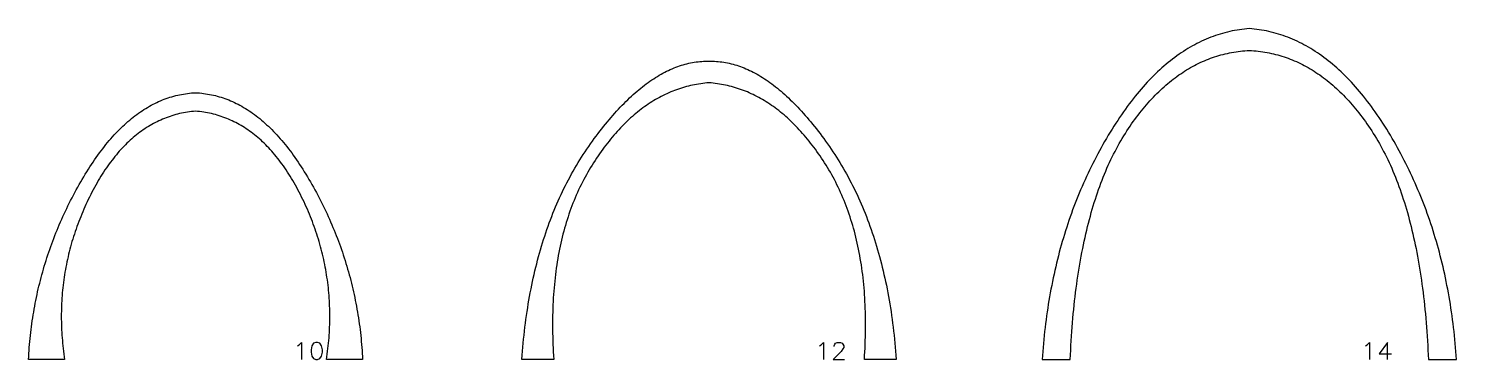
# Model space of a CAD drawing. Extents: x 173 to 6474, y -23 to 579.
# Drawn here: x 1036 to 1749, y 4 to 169 of the extents above; entities that cross this region are included whole.
import ezdxf

# ---------------------------------------------------------------- set-up
doc = ezdxf.new("R2010")
doc.units = 0
doc.layers.add('WORK', color=7, linetype='CONTINUOUS')

msp = doc.modelspace()

# ---------------------------------------------------------------- linework, layer by layer
at = {"layer": 'WORK'}
for points in [[(1556, 3.81), (1556.1, 6.16), (1556.22, 8.5), (1556.34, 10.81), (1556.48, 13.11), (1556.63, 15.39), (1556.78, 17.66), (1556.95, 19.9), (1557.13, 22.13), (1557.32, 24.34), (1557.52, 26.53), (1557.73, 28.7), (1557.95, 30.85), (1558.19, 32.99), (1558.43, 35.1), (1558.68, 37.2), (1558.95, 39.29), (1559.23, 41.35), (1559.51, 43.39), (1559.81, 45.42), (1560.12, 47.43), (1560.44, 49.42), (1560.76, 51.39), (1561.1, 53.34), (1561.46, 55.28), (1561.82, 57.2), (1562.19, 59.1), (1562.57, 60.98), (1562.97, 62.84), (1563.37, 64.69), (1563.78, 66.51), (1564.21, 68.32), (1564.65, 70.11), (1565.09, 71.88), (1565.55, 73.64), (1566.02, 75.37), (1566.5, 77.09), (1566.99, 78.79), (1567.49, 80.47), (1568, 82.13), (1568.53, 83.78), (1569.06, 85.41), (1569.6, 87.01), (1570.16, 88.6), (1570.72, 90.18), (1571.3, 91.73), (1571.89, 93.27), (1572.48, 94.78), (1573.09, 96.28), (1573.71, 97.76), (1574.34, 99.23), (1574.98, 100.67), (1575.63, 102.1), (1576.29, 103.51), (1576.97, 104.9), (1577.65, 106.27), (1578.34, 107.62), (1579.05, 108.96), (1579.77, 110.28), (1580.49, 111.58), (1581.23, 112.86), (1581.98, 114.12), (1582.73, 115.37), (1583.5, 116.59), (1584.28, 117.8), (1585.07, 118.99), (1585.87, 120.17), (1586.66, 121.32), (1587.47, 122.46), (1588.28, 123.58), (1589.09, 124.68), (1589.91, 125.76), (1590.74, 126.83), (1591.57, 127.87), (1592.4, 128.9), (1593.24, 129.92), (1594.09, 130.91), (1594.94, 131.89), (1595.8, 132.84), (1596.66, 133.79), (1597.53, 134.71), (1598.4, 135.61), (1599.28, 136.5), (1600.16, 137.37), (1601.05, 138.22), (1601.95, 139.05), (1602.85, 139.87), (1603.75, 140.67), (1604.66, 141.44), (1605.58, 142.21), (1606.5, 142.95), (1607.43, 143.68), (1608.36, 144.38), (1609.29, 145.07), (1610.24, 145.75), (1611.18, 146.4), (1612.14, 147.04), (1613.09, 147.66), (1614.06, 148.26), (1615.03, 148.84), (1616, 149.41), (1616.98, 149.95), (1617.96, 150.48), (1618.95, 150.99), (1619.95, 151.49), (1620.95, 151.96), (1621.96, 152.42), (1622.97, 152.86), (1623.98, 153.28), (1625, 153.69), (1626.03, 154.07), (1627.06, 154.44), (1628.1, 154.79), (1629.15, 155.13), (1630.19, 155.44), (1631.25, 155.74), (1632.31, 156.02), (1633.37, 156.28), (1634.44, 156.52), (1635.51, 156.75), (1636.6, 156.96), (1637.68, 157.15), (1638.77, 157.32), (1639.87, 157.47), (1640.97, 157.61), (1642.08, 157.73), (1643.19, 157.83), (1644.31, 157.91), (1645.43, 157.98), (1646.55, 157.91), (1647.67, 157.83), (1648.78, 157.73), (1649.89, 157.61), (1650.99, 157.47), (1652.09, 157.32), (1653.18, 157.15), (1654.26, 156.96), (1655.34, 156.75), (1656.42, 156.52), (1657.49, 156.28), (1658.55, 156.02), (1659.61, 155.74), (1660.66, 155.44), (1661.71, 155.13), (1662.75, 154.79), (1663.79, 154.44), (1664.83, 154.07), (1665.85, 153.69), (1666.87, 153.28), (1667.89, 152.86), (1668.9, 152.42), (1669.91, 151.96), (1670.91, 151.49), (1671.9, 150.99), (1672.89, 150.48), (1673.88, 149.95), (1674.86, 149.41), (1675.83, 148.84), (1676.8, 148.26), (1677.76, 147.66), (1678.72, 147.04), (1679.67, 146.4), (1680.62, 145.75), (1681.56, 145.07), (1682.5, 144.38), (1683.43, 143.68), (1684.36, 142.95), (1685.28, 142.21), (1686.19, 141.44), (1687.1, 140.67), (1688.01, 139.87), (1688.91, 139.05), (1689.8, 138.22), (1690.69, 137.37), (1691.58, 136.5), (1692.45, 135.61), (1693.33, 134.71), (1694.19, 133.79), (1695.06, 132.84), (1695.91, 131.89), (1696.77, 130.91), (1697.61, 129.92), (1698.45, 128.9), (1699.29, 127.87), (1700.12, 126.83), (1700.95, 125.76), (1701.77, 124.68), (1702.58, 123.58), (1703.39, 122.46), (1704.19, 121.32), (1704.99, 120.17), (1705.78, 118.99), (1706.57, 117.8), (1707.35, 116.59), (1708.12, 115.37), (1708.88, 114.12), (1709.63, 112.86), (1710.37, 111.58), (1711.09, 110.28), (1711.81, 108.96), (1712.51, 107.62), (1713.21, 106.27), (1713.89, 104.9), (1714.56, 103.51), (1715.22, 102.1), (1715.88, 100.67), (1716.52, 99.23), (1717.15, 97.76), (1717.76, 96.28), (1718.37, 94.78), (1718.97, 93.27), (1719.56, 91.73), (1720.13, 90.18), (1720.7, 88.6), (1721.25, 87.01), (1721.8, 85.41), (1722.33, 83.78), (1722.85, 82.13), (1723.36, 80.47), (1723.87, 78.79), (1724.36, 77.09), (1724.84, 75.37), (1725.3, 73.64), (1725.76, 71.88), (1726.21, 70.11), (1726.65, 68.32), (1727.07, 66.51), (1727.49, 64.69), (1727.89, 62.84), (1728.29, 60.98), (1728.67, 59.1), (1729.04, 57.2), (1729.4, 55.28), (1729.75, 53.34), (1730.09, 51.39), (1730.42, 49.42), (1730.74, 47.43), (1731.05, 45.42), (1731.35, 43.39), (1731.63, 41.35), (1731.91, 39.29), (1732.17, 37.2), (1732.43, 35.1), (1732.67, 32.99), (1732.9, 30.85), (1733.12, 28.7), (1733.34, 26.53), (1733.54, 24.34), (1733.73, 22.13), (1733.9, 19.9), (1734.07, 17.66), (1734.23, 15.39), (1734.38, 13.11), (1734.51, 10.81), (1734.64, 8.5), (1734.75, 6.16), (1734.86, 3.81), (1748.86, 3.81), (1748.72, 5.82), (1748.58, 7.83), (1748.42, 9.83), (1748.24, 11.82), (1748.06, 13.8), (1747.86, 15.78), (1747.65, 17.75), (1747.42, 19.71), (1747.19, 21.66), (1746.94, 23.61), (1746.68, 25.55), (1746.4, 27.48), (1746.12, 29.4), (1745.82, 31.31), (1745.51, 33.22), (1745.18, 35.12), (1744.85, 37.01), (1744.5, 38.9), (1744.14, 40.77), (1743.76, 42.64), (1743.38, 44.5), (1742.98, 46.35), (1742.57, 48.2), (1742.15, 50.03), (1741.71, 51.86), (1741.26, 53.69), (1740.8, 55.5), (1740.33, 57.31), (1739.84, 59.1), (1739.34, 60.9), (1738.83, 62.68), (1738.31, 64.45), (1737.77, 66.22), (1737.22, 67.98), (1736.66, 69.73), (1736.09, 71.48), (1735.5, 73.21), (1734.9, 74.94), (1734.29, 76.66), (1733.67, 78.38), (1733.03, 80.08), (1732.38, 81.78), (1731.72, 83.47), (1731.05, 85.15), (1730.36, 86.83), (1729.66, 88.5), (1728.95, 90.15), (1728.23, 91.81), (1727.49, 93.45), (1726.74, 95.09), (1725.98, 96.71), (1725.21, 98.33), (1724.42, 99.95), (1723.62, 101.55), (1722.81, 103.15), (1721.99, 104.74), (1721.15, 106.32), (1720.3, 107.9), (1719.44, 109.46), (1718.57, 111.02), (1717.68, 112.57), (1716.78, 114.11), (1715.87, 115.65), (1714.95, 117.18), (1714.02, 118.69), (1713.08, 120.18), (1712.14, 121.65), (1711.19, 123.09), (1710.24, 124.52), (1709.28, 125.92), (1708.32, 127.3), (1707.35, 128.65), (1706.38, 129.99), (1705.41, 131.3), (1704.43, 132.59), (1703.44, 133.85), (1702.45, 135.1), (1701.45, 136.32), (1700.45, 137.52), (1699.45, 138.7), (1698.44, 139.85), (1697.42, 140.98), (1696.4, 142.09), (1695.37, 143.18), (1694.34, 144.25), (1693.31, 145.29), (1692.27, 146.31), (1691.22, 147.31), (1690.18, 148.29), (1689.12, 149.24), (1688.06, 150.17), (1687, 151.08), (1685.93, 151.97), (1684.85, 152.83), (1683.77, 153.67), (1682.69, 154.49), (1681.6, 155.29), (1680.51, 156.06), (1679.41, 156.82), (1678.31, 157.55), (1677.2, 158.25), (1676.09, 158.94), (1674.97, 159.6), (1673.84, 160.24), (1672.72, 160.86), (1671.58, 161.46), (1670.45, 162.03), (1669.3, 162.58), (1668.16, 163.11), (1667, 163.62), (1665.85, 164.1), (1664.69, 164.56), (1663.52, 165), (1662.35, 165.42), (1661.17, 165.81), (1659.99, 166.19), (1658.8, 166.53), (1657.61, 166.86), (1656.41, 167.17), (1655.21, 167.45), (1654.01, 167.71), (1652.8, 167.95), (1651.58, 168.16), (1650.36, 168.36), (1649.13, 168.53), (1647.9, 168.68), (1646.67, 168.8), (1645.43, 168.91), (1644.19, 168.8), (1642.95, 168.68), (1641.72, 168.53), (1640.5, 168.36), (1639.28, 168.16), (1638.06, 167.95), (1636.85, 167.71), (1635.64, 167.45), (1634.44, 167.17), (1633.25, 166.86), (1632.06, 166.53), (1630.87, 166.19), (1629.69, 165.81), (1628.51, 165.42), (1627.34, 165), (1626.17, 164.56), (1625.01, 164.1), (1623.85, 163.62), (1622.7, 163.11), (1621.55, 162.58), (1620.41, 162.03), (1619.27, 161.46), (1618.14, 160.86), (1617.01, 160.24), (1615.89, 159.6), (1614.77, 158.94), (1613.66, 158.25), (1612.55, 157.55), (1611.45, 156.82), (1610.35, 156.06), (1609.25, 155.29), (1608.17, 154.49), (1607.08, 153.67), (1606, 152.83), (1604.93, 151.97), (1603.86, 151.08), (1602.8, 150.17), (1601.74, 149.24), (1600.68, 148.29), (1599.63, 147.31), (1598.59, 146.31), (1597.55, 145.29), (1596.51, 144.25), (1595.48, 143.18), (1594.46, 142.09), (1593.44, 140.98), (1592.42, 139.85), (1591.41, 138.7), (1590.41, 137.52), (1589.4, 136.32), (1588.41, 135.1), (1587.42, 133.85), (1586.43, 132.59), (1585.45, 131.3), (1584.47, 129.99), (1583.5, 128.65), (1582.54, 127.3), (1581.57, 125.92), (1580.62, 124.52), (1579.67, 123.09), (1578.72, 121.65), (1577.78, 120.18), (1576.84, 118.69), (1575.91, 117.18), (1574.98, 115.65), (1574.07, 114.11), (1573.17, 112.57), (1572.29, 111.02), (1571.41, 109.46), (1570.55, 107.9), (1569.7, 106.32), (1568.87, 104.74), (1568.04, 103.15), (1567.23, 101.55), (1566.43, 99.95), (1565.65, 98.33), (1564.87, 96.71), (1564.11, 95.09), (1563.36, 93.45), (1562.63, 91.81), (1561.9, 90.15), (1561.19, 88.5), (1560.49, 86.83), (1559.81, 85.15), (1559.14, 83.47), (1558.47, 81.78), (1557.83, 80.08), (1557.19, 78.38), (1556.57, 76.66), (1555.95, 74.94), (1555.36, 73.21), (1554.77, 71.48), (1554.2, 69.73), (1553.64, 67.98), (1553.09, 66.22), (1552.55, 64.45), (1552.03, 62.68), (1551.52, 60.9), (1551.02, 59.1), (1550.53, 57.31), (1550.06, 55.5), (1549.6, 53.69), (1549.15, 51.86), (1548.71, 50.03), (1548.29, 48.2), (1547.88, 46.35), (1547.48, 44.5), (1547.09, 42.64), (1546.72, 40.77), (1546.36, 38.9), (1546.01, 37.01), (1545.67, 35.12), (1545.35, 33.22), (1545.04, 31.31), (1544.74, 29.4), (1544.45, 27.48), (1544.18, 25.55), (1543.92, 23.61), (1543.67, 21.66), (1543.43, 19.71), (1543.21, 17.75), (1543, 15.78), (1542.8, 13.8), (1542.62, 11.82), (1542.44, 9.83), (1542.28, 7.83), (1542.13, 5.82), (1542, 3.81)], [(1375.6, 152.66), (1376.52, 152.66), (1377.44, 152.65), (1378.36, 152.61), (1379.28, 152.56), (1380.2, 152.48), (1381.12, 152.38), (1382.04, 152.27), (1382.96, 152.13), (1383.88, 151.97), (1384.8, 151.79), (1385.72, 151.59), (1386.64, 151.37), (1387.56, 151.13), (1388.48, 150.87), (1389.4, 150.58), (1390.32, 150.28), (1391.24, 149.95), (1392.17, 149.61), (1393.09, 149.24), (1394.01, 148.86), (1394.93, 148.45), (1395.85, 148.02), (1396.78, 147.58), (1397.7, 147.11), (1398.62, 146.62), (1399.55, 146.11), (1400.47, 145.58), (1401.39, 145.03), (1402.32, 144.45), (1403.24, 143.86), (1404.16, 143.25), (1405.09, 142.61), (1406.01, 141.96), (1406.94, 141.28), (1407.86, 140.59), (1408.79, 139.87), (1409.71, 139.13), (1410.64, 138.38), (1411.56, 137.6), (1412.49, 136.8), (1413.42, 135.98), (1414.34, 135.14), (1415.27, 134.28), (1416.19, 133.4), (1417.12, 132.49), (1418.05, 131.57), (1418.97, 130.63), (1419.9, 129.66), (1420.83, 128.68), (1421.76, 127.67), (1422.68, 126.65), (1423.61, 125.6), (1424.54, 124.53), (1425.47, 123.44), (1426.39, 122.33), (1427.32, 121.21), (1428.25, 120.06), (1429.18, 118.88), (1430.11, 117.69), (1431.04, 116.48), (1431.97, 115.25), (1432.9, 113.99), (1433.83, 112.72), (1434.76, 111.43), (1435.68, 110.11), (1436.59, 108.79), (1437.49, 107.46), (1438.38, 106.11), (1439.25, 104.75), (1440.11, 103.38), (1440.96, 102), (1441.8, 100.61), (1442.63, 99.2), (1443.44, 97.79), (1444.24, 96.36), (1445.03, 94.92), (1445.81, 93.47), (1446.57, 92), (1447.32, 90.53), (1448.06, 89.04), (1448.79, 87.54), (1449.5, 86.03), (1450.2, 84.51), (1450.89, 82.97), (1451.57, 81.43), (1452.24, 79.87), (1452.89, 78.3), (1453.53, 76.72), (1454.16, 75.12), (1454.77, 73.52), (1455.38, 71.9), (1455.97, 70.27), (1456.55, 68.63), (1457.11, 66.98), (1457.67, 65.32), (1458.21, 63.64), (1458.74, 61.95), (1459.26, 60.25), (1459.76, 58.54), (1460.26, 56.82), (1460.74, 55.09), (1461.2, 53.34), (1461.66, 51.58), (1462.1, 49.81), (1462.54, 48.03), (1462.95, 46.24), (1463.36, 44.43), (1463.76, 42.61), (1464.14, 40.79), (1464.51, 38.95), (1464.86, 37.09), (1465.21, 35.23), (1465.54, 33.35), (1465.86, 31.47), (1466.17, 29.57), (1466.47, 27.66), (1466.75, 25.73), (1467.02, 23.8), (1467.28, 21.85), (1467.53, 19.89), (1467.76, 17.92), (1467.98, 15.94), (1468.19, 13.95), (1468.39, 11.94), (1468.57, 9.93), (1468.75, 7.9), (1468.91, 5.86), (1469.06, 3.81), (1453.16, 3.81), (1453.29, 5.7), (1453.4, 7.59), (1453.49, 9.46), (1453.57, 11.32), (1453.64, 13.17), (1453.7, 15.01), (1453.74, 16.84), (1453.76, 18.65), (1453.78, 20.46), (1453.78, 22.25), (1453.76, 24.03), (1453.73, 25.8), (1453.69, 27.56), (1453.63, 29.3), (1453.57, 31.04), (1453.48, 32.76), (1453.38, 34.47), (1453.27, 36.17), (1453.15, 37.86), (1453.01, 39.54), (1452.86, 41.21), (1452.69, 42.86), (1452.51, 44.5), (1452.32, 46.13), (1452.11, 47.75), (1451.89, 49.36), (1451.66, 50.96), (1451.41, 52.55), (1451.14, 54.12), (1450.87, 55.68), (1450.58, 57.23), (1450.27, 58.77), (1449.96, 60.3), (1449.63, 61.82), (1449.28, 63.32), (1448.92, 64.81), (1448.55, 66.3), (1448.16, 67.77), (1447.76, 69.23), (1447.35, 70.67), (1446.92, 72.11), (1446.48, 73.53), (1446.02, 74.95), (1445.56, 76.35), (1445.07, 77.74), (1444.58, 79.12), (1444.07, 80.48), (1443.54, 81.84), (1443, 83.18), (1442.45, 84.51), (1441.89, 85.83), (1441.31, 87.14), (1440.72, 88.44), (1440.11, 89.73), (1439.49, 91), (1438.86, 92.27), (1438.21, 93.52), (1437.55, 94.76), (1436.87, 95.99), (1436.18, 97.2), (1435.48, 98.41), (1434.76, 99.6), (1434.03, 100.79), (1433.29, 101.96), (1432.53, 103.11), (1431.77, 104.26), (1431.01, 105.38), (1430.24, 106.48), (1429.47, 107.57), (1428.7, 108.65), (1427.91, 109.7), (1427.13, 110.74), (1426.34, 111.76), (1425.54, 112.77), (1424.74, 113.75), (1423.93, 114.73), (1423.13, 115.68), (1422.31, 116.62), (1421.49, 117.54), (1420.67, 118.44), (1419.84, 119.33), (1419.01, 120.19), (1418.17, 121.05), (1417.32, 121.88), (1416.48, 122.7), (1415.63, 123.5), (1414.77, 124.29), (1413.91, 125.05), (1413.04, 125.8), (1412.17, 126.54), (1411.29, 127.26), (1410.41, 127.96), (1409.53, 128.64), (1408.64, 129.3), (1407.75, 129.95), (1406.85, 130.59), (1405.94, 131.2), (1405.03, 131.8), (1404.12, 132.38), (1403.2, 132.94), (1402.28, 133.49), (1401.35, 134.02), (1400.42, 134.54), (1399.48, 135.03), (1398.54, 135.51), (1397.6, 135.98), (1396.65, 136.42), (1395.69, 136.85), (1394.73, 137.26), (1393.77, 137.66), (1392.8, 138.04), (1391.82, 138.4), (1390.84, 138.74), (1389.86, 139.07), (1388.87, 139.38), (1387.88, 139.67), (1386.88, 139.95), (1385.88, 140.21), (1384.87, 140.45), (1383.86, 140.68), (1382.84, 140.89), (1381.82, 141.08), (1380.8, 141.25), (1379.77, 141.41), (1378.73, 141.55), (1377.69, 141.68), (1376.65, 141.78), (1375.6, 141.87), (1374.55, 141.78), (1373.5, 141.68), (1372.46, 141.55), (1371.43, 141.41), (1370.4, 141.25), (1369.37, 141.08), (1368.35, 140.89), (1367.33, 140.68), (1366.32, 140.45), (1365.31, 140.21), (1364.31, 139.95), (1363.31, 139.67), (1362.32, 139.38), (1361.33, 139.07), (1360.35, 138.74), (1359.37, 138.4), (1358.4, 138.04), (1357.43, 137.66), (1356.46, 137.26), (1355.5, 136.85), (1354.55, 136.42), (1353.6, 135.98), (1352.65, 135.51), (1351.71, 135.03), (1350.77, 134.54), (1349.84, 134.02), (1348.91, 133.49), (1347.99, 132.94), (1347.07, 132.38), (1346.16, 131.8), (1345.25, 131.2), (1344.35, 130.59), (1343.45, 129.95), (1342.55, 129.3), (1341.66, 128.64), (1340.78, 127.96), (1339.9, 127.26), (1339.02, 126.54), (1338.15, 125.8), (1337.29, 125.05), (1336.42, 124.29), (1335.57, 123.5), (1334.72, 122.7), (1333.87, 121.88), (1333.03, 121.05), (1332.19, 120.19), (1331.35, 119.33), (1330.53, 118.44), (1329.7, 117.54), (1328.88, 116.62), (1328.07, 115.68), (1327.26, 114.73), (1326.45, 113.75), (1325.65, 112.77), (1324.86, 111.76), (1324.07, 110.74), (1323.28, 109.7), (1322.5, 108.65), (1321.72, 107.57), (1320.95, 106.48), (1320.18, 105.38), (1319.42, 104.26), (1318.66, 103.11), (1317.91, 101.96), (1317.16, 100.79), (1316.43, 99.6), (1315.71, 98.41), (1315.01, 97.2), (1314.32, 95.99), (1313.65, 94.76), (1312.99, 93.52), (1312.34, 92.27), (1311.7, 91), (1311.08, 89.73), (1310.48, 88.44), (1309.88, 87.14), (1309.3, 85.83), (1308.74, 84.51), (1308.19, 83.18), (1307.65, 81.84), (1307.13, 80.48), (1306.62, 79.12), (1306.12, 77.74), (1305.64, 76.35), (1305.17, 74.95), (1304.71, 73.53), (1304.27, 72.11), (1303.84, 70.67), (1303.43, 69.23), (1303.03, 67.77), (1302.64, 66.3), (1302.27, 64.81), (1301.91, 63.32), (1301.57, 61.82), (1301.24, 60.3), (1300.92, 58.77), (1300.61, 57.23), (1300.32, 55.68), (1300.05, 54.12), (1299.79, 52.55), (1299.54, 50.96), (1299.3, 49.36), (1299.08, 47.75), (1298.87, 46.13), (1298.68, 44.5), (1298.5, 42.86), (1298.33, 41.21), (1298.18, 39.54), (1298.04, 37.86), (1297.92, 36.17), (1297.81, 34.47), (1297.71, 32.76), (1297.63, 31.04), (1297.56, 29.3), (1297.5, 27.56), (1297.46, 25.8), (1297.43, 24.03), (1297.42, 22.25), (1297.42, 20.46), (1297.43, 18.65), (1297.46, 16.84), (1297.5, 15.01), (1297.55, 13.17), (1297.62, 11.32), (1297.7, 9.46), (1297.8, 7.59), (1297.9, 5.7), (1298.03, 3.81), (1282.14, 3.81), (1282.28, 5.86), (1282.45, 7.9), (1282.62, 9.93), (1282.8, 11.94), (1283, 13.95), (1283.21, 15.94), (1283.43, 17.92), (1283.67, 19.89), (1283.91, 21.85), (1284.17, 23.8), (1284.44, 25.73), (1284.73, 27.66), (1285.02, 29.57), (1285.33, 31.47), (1285.65, 33.35), (1285.98, 35.23), (1286.33, 37.09), (1286.69, 38.95), (1287.06, 40.79), (1287.44, 42.61), (1287.83, 44.43), (1288.24, 46.24), (1288.66, 48.03), (1289.09, 49.81), (1289.53, 51.58), (1289.99, 53.34), (1290.46, 55.09), (1290.94, 56.82), (1291.43, 58.54), (1291.93, 60.25), (1292.45, 61.95), (1292.98, 63.64), (1293.52, 65.32), (1294.08, 66.98), (1294.65, 68.63), (1295.22, 70.27), (1295.82, 71.9), (1296.42, 73.52), (1297.04, 75.12), (1297.66, 76.72), (1298.3, 78.3), (1298.96, 79.87), (1299.62, 81.43), (1300.3, 82.97), (1300.99, 84.51), (1301.69, 86.03), (1302.41, 87.54), (1303.13, 89.04), (1303.87, 90.53), (1304.62, 92), (1305.39, 93.47), (1306.16, 94.92), (1306.95, 96.36), (1307.75, 97.79), (1308.56, 99.2), (1309.39, 100.61), (1310.23, 102), (1311.08, 103.38), (1311.94, 104.75), (1312.81, 106.11), (1313.7, 107.46), (1314.6, 108.79), (1315.51, 110.11), (1316.44, 111.43), (1317.37, 112.72), (1318.3, 113.99), (1319.22, 115.25), (1320.15, 116.48), (1321.08, 117.69), (1322.01, 118.88), (1322.94, 120.06), (1323.87, 121.21), (1324.8, 122.33), (1325.73, 123.44), (1326.65, 124.53), (1327.58, 125.6), (1328.51, 126.65), (1329.44, 127.67), (1330.36, 128.68), (1331.29, 129.66), (1332.22, 130.63), (1333.15, 131.57), (1334.07, 132.49), (1335, 133.4), (1335.93, 134.28), (1336.85, 135.14), (1337.78, 135.98), (1338.7, 136.8), (1339.63, 137.6), (1340.55, 138.38), (1341.48, 139.13), (1342.4, 139.87), (1343.33, 140.59), (1344.25, 141.28), (1345.18, 141.96), (1346.1, 142.61), (1347.03, 143.25), (1347.95, 143.86), (1348.88, 144.45), (1349.8, 145.03), (1350.72, 145.58), (1351.65, 146.11), (1352.57, 146.62), (1353.49, 147.11), (1354.42, 147.58), (1355.34, 148.02), (1356.26, 148.45), (1357.18, 148.86), (1358.11, 149.24), (1359.03, 149.61), (1359.95, 149.95), (1360.87, 150.28), (1361.79, 150.58), (1362.71, 150.87), (1363.63, 151.13), (1364.56, 151.37), (1365.48, 151.59), (1366.4, 151.79), (1367.32, 151.97), (1368.24, 152.13), (1369.16, 152.27), (1370.08, 152.38), (1371, 152.48), (1371.92, 152.56), (1372.84, 152.61), (1373.76, 152.65), (1374.67, 152.66)], [(1119.16, 136.89), (1120.2, 136.83), (1121.2, 136.76), (1122.2, 136.66), (1123.19, 136.55), (1124.18, 136.41), (1125.16, 136.26), (1126.14, 136.09), (1127.12, 135.89), (1128.09, 135.68), (1129.06, 135.45), (1130.02, 135.2), (1130.98, 134.92), (1131.94, 134.63), (1132.89, 134.32), (1133.84, 133.99), (1134.79, 133.64), (1135.73, 133.27), (1136.67, 132.88), (1137.61, 132.47), (1138.54, 132.04), (1139.46, 131.59), (1140.39, 131.12), (1141.31, 130.64), (1142.22, 130.13), (1143.14, 129.6), (1144.04, 129.05), (1144.95, 128.49), (1145.85, 127.9), (1146.75, 127.29), (1147.64, 126.67), (1148.53, 126.02), (1149.42, 125.36), (1150.3, 124.67), (1151.18, 123.97), (1152.05, 123.24), (1152.92, 122.5), (1153.79, 121.73), (1154.65, 120.95), (1155.51, 120.15), (1156.37, 119.32), (1157.22, 118.48), (1158.07, 117.62), (1158.91, 116.74), (1159.75, 115.84), (1160.59, 114.91), (1161.42, 113.97), (1162.25, 113.01), (1163.08, 112.03), (1163.9, 111.03), (1164.72, 110.01), (1165.53, 108.97), (1166.35, 107.91), (1167.15, 106.84), (1167.96, 105.74), (1168.76, 104.62), (1169.55, 103.48), (1170.34, 102.32), (1171.13, 101.15), (1171.92, 99.95), (1172.7, 98.73), (1173.47, 97.5), (1174.25, 96.24), (1175.02, 94.97), (1175.78, 93.67), (1176.54, 92.36), (1177.29, 91.06), (1178.02, 89.74), (1178.75, 88.43), (1179.47, 87.11), (1180.17, 85.79), (1180.86, 84.46), (1181.55, 83.13), (1182.22, 81.8), (1182.88, 80.47), (1183.53, 79.13), (1184.17, 77.79), (1184.8, 76.44), (1185.42, 75.1), (1186.03, 73.75), (1186.62, 72.39), (1187.21, 71.04), (1187.78, 69.68), (1188.35, 68.32), (1188.9, 66.95), (1189.44, 65.58), (1189.97, 64.21), (1190.5, 62.84), (1191.01, 61.46), (1191.51, 60.08), (1191.99, 58.69), (1192.47, 57.31), (1192.94, 55.92), (1193.4, 54.52), (1193.84, 53.13), (1194.28, 51.73), (1194.7, 50.32), (1195.11, 48.92), (1195.51, 47.51), (1195.91, 46.1), (1196.29, 44.68), (1196.66, 43.27), (1197.02, 41.84), (1197.36, 40.42), (1197.7, 38.99), (1198.03, 37.56), (1198.34, 36.13), (1198.65, 34.69), (1198.94, 33.25), (1199.23, 31.81), (1199.5, 30.36), (1199.76, 28.91), (1200.01, 27.46), (1200.25, 26.01), (1200.48, 24.55), (1200.7, 23.09), (1200.91, 21.62), (1201.11, 20.15), (1201.29, 18.68), (1201.47, 17.21), (1201.64, 15.73), (1201.79, 14.25), (1201.93, 12.77), (1202.07, 11.28), (1202.19, 9.79), (1202.3, 8.3), (1202.4, 6.81), (1202.49, 5.31), (1202.57, 3.81), (1184.56, 3.81), (1184.76, 5.16), (1184.95, 6.51), (1185.12, 7.86), (1185.28, 9.21), (1185.43, 10.56), (1185.57, 11.9), (1185.69, 13.24), (1185.8, 14.58), (1185.9, 15.92), (1185.98, 17.25), (1186.05, 18.59), (1186.11, 19.92), (1186.16, 21.25), (1186.19, 22.57), (1186.21, 23.9), (1186.22, 25.22), (1186.21, 26.54), (1186.19, 27.85), (1186.16, 29.17), (1186.12, 30.48), (1186.06, 31.79), (1185.99, 33.1), (1185.91, 34.41), (1185.82, 35.71), (1185.71, 37.01), (1185.59, 38.31), (1185.46, 39.61), (1185.31, 40.9), (1185.15, 42.2), (1184.98, 43.49), (1184.79, 44.78), (1184.6, 46.06), (1184.39, 47.35), (1184.16, 48.63), (1183.93, 49.91), (1183.68, 51.18), (1183.42, 52.46), (1183.14, 53.73), (1182.86, 55), (1182.56, 56.27), (1182.25, 57.54), (1181.92, 58.8), (1181.58, 60.06), (1181.23, 61.32), (1180.87, 62.58), (1180.49, 63.84), (1180.1, 65.09), (1179.7, 66.34), (1179.29, 67.59), (1178.86, 68.84), (1178.42, 70.08), (1177.96, 71.32), (1177.5, 72.56), (1177.02, 73.8), (1176.53, 75.04), (1176.02, 76.27), (1175.51, 77.5), (1174.98, 78.73), (1174.43, 79.95), (1173.88, 81.18), (1173.31, 82.4), (1172.73, 83.62), (1172.13, 84.84), (1171.53, 86.05), (1170.91, 87.26), (1170.29, 88.45), (1169.66, 89.62), (1169.02, 90.77), (1168.38, 91.91), (1167.73, 93.02), (1167.08, 94.12), (1166.42, 95.21), (1165.75, 96.27), (1165.07, 97.32), (1164.39, 98.35), (1163.71, 99.36), (1163.01, 100.35), (1162.31, 101.33), (1161.61, 102.29), (1160.89, 103.23), (1160.18, 104.15), (1159.45, 105.06), (1158.72, 105.95), (1157.98, 106.82), (1157.24, 107.67), (1156.48, 108.51), (1155.73, 109.33), (1154.96, 110.13), (1154.19, 110.91), (1153.42, 111.68), (1152.63, 112.42), (1151.84, 113.15), (1151.05, 113.87), (1150.25, 114.56), (1149.44, 115.24), (1148.62, 115.9), (1147.8, 116.54), (1146.97, 117.16), (1146.14, 117.77), (1145.3, 118.36), (1144.45, 118.93), (1143.6, 119.49), (1142.74, 120.02), (1141.87, 120.54), (1141, 121.04), (1140.12, 121.53), (1139.23, 121.99), (1138.34, 122.44), (1137.44, 122.87), (1136.54, 123.28), (1135.63, 123.68), (1134.71, 124.06), (1133.78, 124.42), (1132.85, 124.76), (1131.92, 125.09), (1130.97, 125.39), (1130.02, 125.68), (1129.07, 125.96), (1128.11, 126.21), (1127.14, 126.45), (1126.16, 126.67), (1125.18, 126.87), (1124.19, 127.05), (1123.2, 127.22), (1122.2, 127.37), (1121.19, 127.5), (1120.18, 127.61), (1119.16, 127.71), (1118.14, 127.61), (1117.12, 127.5), (1116.11, 127.37), (1115.11, 127.22), (1114.12, 127.05), (1113.13, 126.87), (1112.15, 126.67), (1111.17, 126.45), (1110.21, 126.21), (1109.24, 125.96), (1108.29, 125.68), (1107.34, 125.39), (1106.39, 125.09), (1105.46, 124.76), (1104.53, 124.42), (1103.6, 124.06), (1102.69, 123.68), (1101.77, 123.28), (1100.87, 122.87), (1099.97, 122.44), (1099.08, 121.99), (1098.19, 121.53), (1097.31, 121.04), (1096.44, 120.54), (1095.57, 120.02), (1094.72, 119.49), (1093.86, 118.93), (1093.01, 118.36), (1092.17, 117.77), (1091.34, 117.16), (1090.51, 116.54), (1089.69, 115.9), (1088.87, 115.24), (1088.07, 114.56), (1087.26, 113.87), (1086.47, 113.15), (1085.68, 112.42), (1084.9, 111.68), (1084.12, 110.91), (1083.35, 110.13), (1082.58, 109.33), (1081.83, 108.51), (1081.08, 107.67), (1080.33, 106.82), (1079.59, 105.95), (1078.86, 105.06), (1078.14, 104.15), (1077.42, 103.23), (1076.7, 102.29), (1076, 101.33), (1075.3, 100.35), (1074.61, 99.36), (1073.92, 98.35), (1073.24, 97.32), (1072.56, 96.27), (1071.9, 95.21), (1071.24, 94.12), (1070.58, 93.02), (1069.93, 91.91), (1069.29, 90.77), (1068.65, 89.62), (1068.02, 88.45), (1067.4, 87.26), (1066.79, 86.05), (1066.18, 84.84), (1065.58, 83.62), (1065, 82.4), (1064.43, 81.18), (1063.88, 79.95), (1063.34, 78.73), (1062.81, 77.5), (1062.29, 76.27), (1061.78, 75.04), (1061.29, 73.8), (1060.81, 72.56), (1060.35, 71.32), (1059.89, 70.08), (1059.45, 68.84), (1059.03, 67.59), (1058.61, 66.34), (1058.21, 65.09), (1057.82, 63.84), (1057.44, 62.58), (1057.08, 61.32), (1056.73, 60.06), (1056.39, 58.8), (1056.07, 57.54), (1055.75, 56.27), (1055.45, 55), (1055.17, 53.73), (1054.89, 52.46), (1054.63, 51.18), (1054.38, 49.91), (1054.15, 48.63), (1053.92, 47.35), (1053.71, 46.06), (1053.52, 44.78), (1053.33, 43.49), (1053.16, 42.2), (1053, 40.9), (1052.86, 39.61), (1052.72, 38.31), (1052.6, 37.01), (1052.49, 35.71), (1052.4, 34.41), (1052.32, 33.1), (1052.25, 31.79), (1052.19, 30.48), (1052.15, 29.17), (1052.12, 27.85), (1052.1, 26.54), (1052.09, 25.22), (1052.1, 23.9), (1052.12, 22.57), (1052.16, 21.25), (1052.2, 19.92), (1052.26, 18.59), (1052.33, 17.25), (1052.42, 15.92), (1052.51, 14.58), (1052.62, 13.24), (1052.75, 11.9), (1052.88, 10.56), (1053.03, 9.21), (1053.19, 7.86), (1053.36, 6.51), (1053.55, 5.16), (1053.75, 3.81), (1035.75, 3.81), (1035.82, 5.31), (1035.91, 6.81), (1036.01, 8.3), (1036.12, 9.79), (1036.25, 11.28), (1036.38, 12.77), (1036.52, 14.25), (1036.68, 15.73), (1036.84, 17.21), (1037.02, 18.68), (1037.2, 20.15), (1037.4, 21.62), (1037.61, 23.09), (1037.83, 24.55), (1038.06, 26.01), (1038.3, 27.46), (1038.55, 28.91), (1038.81, 30.36), (1039.08, 31.81), (1039.37, 33.25), (1039.66, 34.69), (1039.97, 36.13), (1040.28, 37.56), (1040.61, 38.99), (1040.95, 40.42), (1041.3, 41.84), (1041.66, 43.27), (1042.02, 44.68), (1042.41, 46.1), (1042.8, 47.51), (1043.2, 48.92), (1043.61, 50.32), (1044.04, 51.73), (1044.47, 53.13), (1044.92, 54.52), (1045.37, 55.92), (1045.84, 57.31), (1046.32, 58.69), (1046.81, 60.08), (1047.31, 61.46), (1047.82, 62.84), (1048.34, 64.21), (1048.87, 65.58), (1049.41, 66.95), (1049.97, 68.32), (1050.53, 69.68), (1051.1, 71.04), (1051.69, 72.39), (1052.29, 73.75), (1052.89, 75.1), (1053.51, 76.44), (1054.14, 77.79), (1054.78, 79.13), (1055.43, 80.47), (1056.09, 81.8), (1056.76, 83.13), (1057.45, 84.46), (1058.14, 85.79), (1058.85, 87.11), (1059.56, 88.43), (1060.29, 89.74), (1061.02, 91.06), (1061.77, 92.36), (1062.53, 93.67), (1063.3, 94.97), (1064.07, 96.24), (1064.84, 97.5), (1065.62, 98.73), (1066.4, 99.95), (1067.18, 101.15), (1067.97, 102.32), (1068.76, 103.48), (1069.56, 104.62), (1070.36, 105.74), (1071.16, 106.84), (1071.97, 107.91), (1072.78, 108.97), (1073.59, 110.01), (1074.41, 111.03), (1075.23, 112.03), (1076.06, 113.01), (1076.89, 113.97), (1077.72, 114.91), (1078.56, 115.84), (1079.4, 116.74), (1080.24, 117.62), (1081.09, 118.48), (1081.94, 119.32), (1082.8, 120.15), (1083.66, 120.95), (1084.52, 121.73), (1085.39, 122.5), (1086.26, 123.24), (1087.14, 123.97), (1088.01, 124.67), (1088.9, 125.36), (1089.78, 126.02), (1090.67, 126.67), (1091.57, 127.29), (1092.46, 127.9), (1093.36, 128.49), (1094.27, 129.05), (1095.18, 129.6), (1096.09, 130.13), (1097, 130.64), (1097.92, 131.12), (1098.85, 131.59), (1099.78, 132.04), (1100.71, 132.47), (1101.64, 132.88), (1102.58, 133.27), (1103.52, 133.64), (1104.47, 133.99), (1105.42, 134.32), (1106.37, 134.63), (1107.33, 134.92), (1108.29, 135.2), (1109.25, 135.45), (1110.22, 135.68), (1111.2, 135.89), (1112.17, 136.09), (1113.15, 136.26), (1114.14, 136.41), (1115.12, 136.55), (1116.11, 136.66), (1117.11, 136.76), (1118.11, 136.83)], [(1180.09, 3.81), (1181.29, 4.21), (1182.1, 5.41), (1182.5, 7.42), (1182.5, 8.63), (1182.1, 10.64), (1181.29, 11.84), (1180.09, 12.25), (1179.28, 12.25), (1178.08, 11.84), (1177.27, 10.64), (1176.87, 8.63), (1176.87, 7.42), (1177.27, 5.41), (1178.08, 4.21), (1179.28, 3.81)]]:
    msp.add_lwpolyline(points, close=True, dxfattribs=at)
for points in [[(1170.04, 10.64), (1170.84, 11.04), (1172.05, 12.25), (1172.05, 3.81)], [(1430.77, 10.64), (1431.58, 11.04), (1432.78, 12.25), (1432.78, 3.81)], [(1438.01, 10.24), (1438.01, 10.64), (1438.41, 11.44), (1438.81, 11.84), (1439.61, 12.25), (1441.22, 12.25), (1442.03, 11.84), (1442.43, 11.44), (1442.83, 10.64), (1442.83, 9.83), (1442.43, 9.03), (1441.62, 7.83), (1437.61, 3.81), (1443.23, 3.81)], [(1703.51, 10.64), (1704.31, 11.04), (1705.52, 12.25), (1705.52, 3.81)], [(1714.36, 3.81), (1714.36, 12.25), (1710.34, 6.62), (1716.37, 6.62)]]:
    msp.add_lwpolyline(points, dxfattribs=at)

doc.saveas('drawing.dxf')
